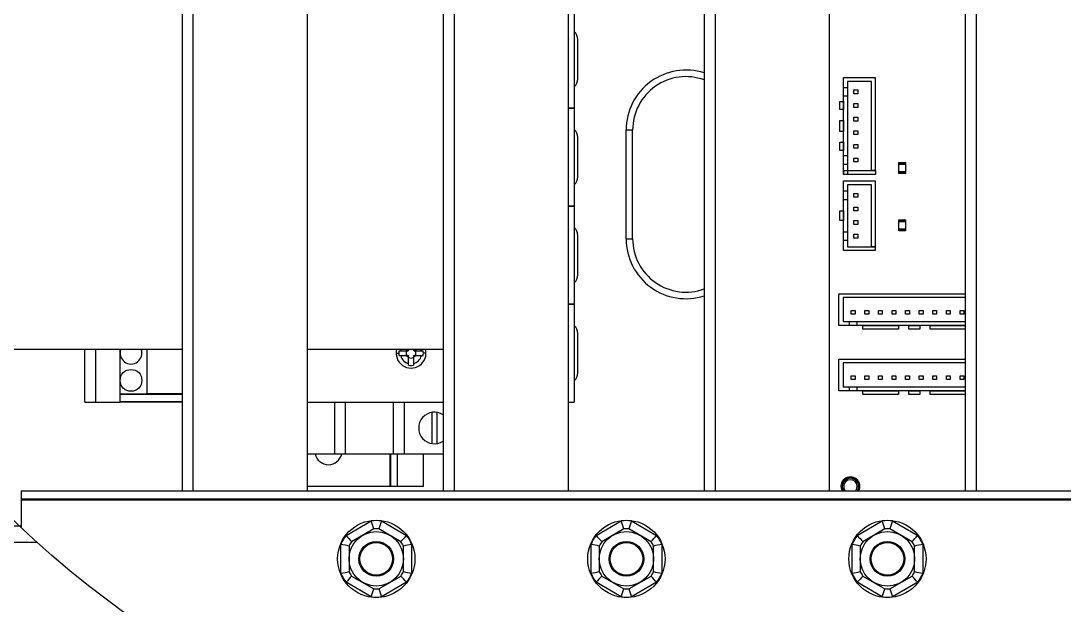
# Model space of a CAD drawing. Extents: x 59521 to 184406, y -1257 to 56672.
# Drawn here: x 80422.1 to 80613.9, y 18204.9 to 18312.2 of the extents above; entities that cross this region are included whole.
import ezdxf

# ---------------------------------------------------------------- set-up
doc = ezdxf.new("R2010")
doc.units = 0
doc.header["$MEASUREMENT"] = 0
doc.layers.get('0').update_dxf_attribs({"linetype": 'CONTINUOUS'})
for name, color, linetype in [('0340096-1C_3_0', 7, 'CONTINUOUS'), ('0340096-2C_3_0', 7, 'CONTINUOUS'), ('2005-00089_0', 7, 'CONTINUOUS'), ('2107-00009_0', 7, 'CONTINUOUS'), ('2401-00170_BSO-M3-20_0', 7, 'CONTINUOUS'), ('2403-00111_0', 7, 'CONTINUOUS'), ('4204-00028-140MM_0', 7, 'CONTINUOUS'), ('4215-19371_3_0', 7, 'CONTINUOUS'), ('4215-19378_0', 7, 'CONTINUOUS'), ('4215-19912_1_0', 7, 'CONTINUOUS'), ('650024_5_0', 7, 'CONTINUOUS'), ('DT-240_0', 7, 'CONTINUOUS'), ('JTB650-00_AF1_5_0', 7, 'CONTINUOUS'), ('MSBR-1_0', 7, 'CONTINUOUS'), ('MSBR-242_0', 7, 'CONTINUOUS'), ('MSBR-243_0', 7, 'CONTINUOUS'), ('MSBR-244_0', 7, 'CONTINUOUS'), ('MSBR-245_0', 7, 'CONTINUOUS'), ('MSBR-246_0', 7, 'CONTINUOUS'), ('MSBR-247_0', 7, 'CONTINUOUS'), ('MSBR-250_0', 7, 'CONTINUOUS'), ('MSBR-251_0', 7, 'CONTINUOUS'), ('MSBR-252_0', 7, 'CONTINUOUS'), ('MSBR-253_0', 7, 'CONTINUOUS'), ('MSBR-255_0', 7, 'CONTINUOUS'), ('MSBR-256_0', 7, 'CONTINUOUS'), ('MSBR-257_0', 7, 'CONTINUOUS'), ('MSBR-258_0', 7, 'CONTINUOUS'), ('MSBR-259_0', 7, 'CONTINUOUS'), ('MSBR-260_0', 7, 'CONTINUOUS'), ('MSBR-261_0', 7, 'CONTINUOUS'), ('MSBR-262_0', 7, 'CONTINUOUS'), ('MSBR-263_0', 7, 'CONTINUOUS'), ('MSBR-264_0', 7, 'CONTINUOUS'), ('MSBR-265_0', 7, 'CONTINUOUS'), ('MSBR-282_0', 7, 'CONTINUOUS'), ('MSBR-284_0', 7, 'CONTINUOUS'), ('MSBR-285_0', 7, 'CONTINUOUS'), ('MSBR-286_0', 7, 'CONTINUOUS'), ('MSBR-287_0', 7, 'CONTINUOUS'), ('MSBR-289_0', 7, 'CONTINUOUS'), ('MSBR-290_0', 7, 'CONTINUOUS'), ('MSBR-291_0', 7, 'CONTINUOUS'), ('MSBR-292_0', 7, 'CONTINUOUS'), ('MSBR-293_0', 7, 'CONTINUOUS'), ('MSBR-294_0', 7, 'CONTINUOUS'), ('MSBR-295_0', 7, 'CONTINUOUS'), ('MSBR-296_0', 7, 'CONTINUOUS'), ('MSBR-297_0', 7, 'CONTINUOUS'), ('MSBR-300_0', 7, 'CONTINUOUS'), ('MSBR-303_0', 7, 'CONTINUOUS'), ('MSBR-306_0', 7, 'CONTINUOUS'), ('MSBR-307_0', 7, 'CONTINUOUS'), ('MSBR-308_0', 7, 'CONTINUOUS'), ('MSBR-309_0', 7, 'CONTINUOUS'), ('MSBR-310_0', 7, 'CONTINUOUS'), ('MSBR-311_0', 7, 'CONTINUOUS'), ('MSBR-312_0', 7, 'CONTINUOUS'), ('MSBR-313_0', 7, 'CONTINUOUS'), ('MSBR-314_0', 7, 'CONTINUOUS'), ('MSBR-316_0', 7, 'CONTINUOUS'), ('MSBR-317_0', 7, 'CONTINUOUS'), ('MSBR-318_0', 7, 'CONTINUOUS'), ('MSBR-319_0', 7, 'CONTINUOUS'), ('MSBR-321_0', 7, 'CONTINUOUS'), ('MSBR-335_0', 7, 'CONTINUOUS'), ('MSBR-336_0', 7, 'CONTINUOUS'), ('MSBR-337_0', 7, 'CONTINUOUS'), ('MSBR-338_0', 7, 'CONTINUOUS'), ('MSBR-340_0', 7, 'CONTINUOUS'), ('MSBR-341_0', 7, 'CONTINUOUS'), ('MSBR-342_0', 7, 'CONTINUOUS'), ('MSBR-343_0', 7, 'CONTINUOUS'), ('MSBR-344_0', 7, 'CONTINUOUS'), ('MSBR-348_0', 7, 'CONTINUOUS'), ('PRT0003_0', 7, 'CONTINUOUS'), ('U-LUODING_0', 7, 'CONTINUOUS')]:
    doc.layers.add(name, color=color, linetype=linetype)

# ---------------------------------------------------------------- blocks, each defined once
blk = doc.blocks.new('A$C2059127E')
at = {"color": 87}
blk.add_ellipse((1420.13, 304.92), major_axis=(0, 188.03), ratio=0.950994, dxfattribs=at)
at = {"layer": '0340096-1C_3_0', "color": 87, "linetype": 'Continuous'}
for p, q in [((1402.45, 260), (1402.45, 242)), ((1402.45, 242), (1401.35, 242)), ((1401.35, 242), (1402.45, 242)), ((1402.45, 242), (1402.45, 224)), ((1402.45, 224), (1401.35, 224)), ((1401.35, 224), (1402.45, 224)), ((1402.45, 224), (1402.45, 206)), ((1402.45, 206), (1401.35, 206)), ((1401.35, 206), (1402.45, 206)), ((1402.45, 206), (1402.45, 188)), ((1312.45, 188), (1312.45, 197.7)), ((1314.45, 197.7), (1314.45, 188)), ((1318.95, 188), (1318.95, 197.7)), ((1323.95, 189.5), (1323.95, 197.7)), ((1330.35, 189.5), (1323.95, 189.5)), ((1312.45, 188), (1318.95, 188)), ((1353.35, 188), (1378.35, 188)), ((1401.35, 188), (1402.45, 188))]:
    blk.add_line(p, q, dxfattribs=at)
blk.add_arc((1372.45, 197), 2.75, 165.2517, 14.7501, dxfattribs=at)
at = {"layer": '0340096-2C_3_0', "color": 87, "linetype": 'Continuous'}
for p, q in [((1318.95, 189.5), (1323.95, 189.5)), ((1330.35, 189.4), (1318.95, 189.4)), ((1318.95, 188.1), (1318.95, 189.4)), ((1318.95, 188.1), (1330.35, 188.1)), ((1323.95, 189.5), (1330.35, 189.5)), ((1330.35, 188), (1318.95, 188))]:
    blk.add_line(p, q, dxfattribs=at)
for centre, start, end in [((1319.05, 189.4), 90, 180), ((1319.05, 188.1), 180, 270)]:
    blk.add_arc(centre, 0.1, start, end, dxfattribs=at)
at = {"layer": '2005-00089_0', "color": 87, "linetype": 'Continuous'}
for p, q in [((1275.35, 197.7), (1330.35, 197.7)), ((1353.35, 197.7), (1378.35, 197.7))]:
    blk.add_line(p, q, dxfattribs=at)
at = {"layer": '2107-00009_0', "color": 87, "linetype": 'Continuous'}
for p, q in [((1358.35, 188), (1358.35, 178.5)), ((1360.35, 188), (1360.35, 178.5)), ((1369.25, 178.5), (1369.25, 188)), ((1371.25, 178.5), (1371.25, 188)), ((1376.25, 186.11), (1376.25, 180.39)), ((1377.25, 180.39), (1377.25, 186.11)), ((1353.35, 178.5), (1378.35, 178.5))]:
    blk.add_line(p, q, dxfattribs=at)
blk.add_arc((1376.75, 183.25), 2.9, 56.3372, 303.6628, dxfattribs=at)
at = {"layer": '2401-00170_BSO-M3-20_0', "color": 87, "linetype": 'Continuous'}
for radius, start, end in [(1.7, 331.8205, 208.1808), (1.5, 327.7231, 212.2753), (1.25, 320.0959, 219.9041)]:
    blk.add_arc((1453.25, 172.5), radius, start, end, dxfattribs=at)
at = {"layer": '2403-00111_0', "color": 87, "linetype": 'Continuous'}
for p, q in [((1360.49, 163.5), (1365.11, 166.16)), ((1366.99, 166.16), (1371.61, 163.5)), ((1406.49, 163.5), (1411.11, 166.16)), ((1412.99, 166.16), (1417.61, 163.5)), ((1454.49, 163.5), (1459.11, 166.16)), ((1460.99, 166.16), (1465.61, 163.5)), ((1365.59, 164.71), (1361.51, 162.35)), ((1370.59, 162.35), (1366.51, 164.71)), ((1411.59, 164.71), (1407.51, 162.35)), ((1416.59, 162.35), (1412.51, 164.71)), ((1459.59, 164.71), (1455.51, 162.35)), ((1464.59, 162.35), (1460.51, 164.71)), ((1359.55, 156.54), (1359.55, 161.86)), ((1361.05, 161.55), (1361.05, 156.85)), ((1371.05, 156.85), (1371.05, 161.55)), ((1372.55, 161.86), (1372.55, 156.54)), ((1405.55, 156.54), (1405.55, 161.86)), ((1407.05, 161.55), (1407.05, 156.85)), ((1417.05, 156.85), (1417.05, 161.55)), ((1418.55, 161.86), (1418.55, 156.54)), ((1453.55, 156.54), (1453.55, 161.86)), ((1455.05, 161.55), (1455.05, 156.85)), ((1465.05, 156.85), (1465.05, 161.55)), ((1466.55, 161.86), (1466.55, 156.54)), ((1361.51, 156.05), (1365.59, 153.69)), ((1366.51, 153.69), (1370.59, 156.05)), ((1407.51, 156.05), (1411.59, 153.69)), ((1412.51, 153.69), (1416.59, 156.05)), ((1455.51, 156.05), (1459.59, 153.69)), ((1460.51, 153.69), (1464.59, 156.05)), ((1365.11, 152.24), (1360.49, 154.9)), ((1371.61, 154.9), (1366.99, 152.24)), ((1411.11, 152.24), (1406.49, 154.9)), ((1417.61, 154.9), (1412.99, 152.24)), ((1459.11, 152.24), (1454.49, 154.9)), ((1465.61, 154.9), (1460.99, 152.24))]:
    blk.add_line(p, q, dxfattribs=at)
for centre, radius in [((1366.05, 159.2), 7.1), ((1412.05, 159.2), 7.1), ((1460.05, 159.2), 7.1), ((1366.05, 159.2), 5), ((1412.05, 159.2), 5), ((1460.05, 159.2), 5), ((1366.05, 159.2), 3.2), ((1412.05, 159.2), 3.2), ((1460.05, 159.2), 3.2)]:
    blk.add_circle(centre, radius, dxfattribs=at)
for centre, radius, start, end in [((1366.05, 159.2), 7.03, 82.2914, 97.7086), ((1306.49, 146.11), 61.95, 17.4669, 18.8842), ((1425.61, 146.11), 61.95, 161.1158, 162.5331), ((1412.05, 159.2), 7.03, 82.2914, 97.7086), ((1352.49, 146.11), 61.95, 17.4669, 18.8842), ((1471.61, 146.11), 61.95, 161.1158, 162.5331), ((1460.05, 159.2), 7.03, 82.2914, 97.7086), ((1400.49, 146.11), 61.95, 17.4669, 18.8842), ((1519.61, 146.11), 61.95, 161.1158, 162.5331), ((1366.05, 159.2), 7.03, 142.2914, 157.7086), ((1407.17, 204.24), 61.95, 221.1158, 222.5331), ((1366.05, 159.2), 5.53, 85.1798, 94.8202), ((1324.93, 204.24), 61.95, 317.4669, 318.8842), ((1366.05, 159.2), 7.03, 22.2914, 37.7086), ((1412.05, 159.2), 7.03, 142.2914, 157.7086), ((1453.17, 204.24), 61.95, 221.1158, 222.5331), ((1412.05, 159.2), 5.53, 85.1798, 94.8202), ((1370.93, 204.24), 61.95, 317.4669, 318.8842), ((1412.05, 159.2), 7.03, 22.2914, 37.7086), ((1460.05, 159.2), 7.03, 142.2914, 157.7086), ((1501.17, 204.24), 61.95, 221.1158, 222.5331), ((1460.05, 159.2), 5.53, 85.1798, 94.8202), ((1418.93, 204.24), 61.95, 317.4669, 318.8842), ((1460.05, 159.2), 7.03, 22.2914, 37.7086), ((1347.61, 101.07), 61.95, 77.4669, 78.8842), ((1366.05, 159.2), 5.53, 145.1798, 154.8202), ((1366.05, 159.2), 5.53, 25.1798, 34.8202), ((1384.49, 101.07), 61.95, 101.1158, 102.5331), ((1393.61, 101.07), 61.95, 77.4669, 78.8842), ((1412.05, 159.2), 5.53, 145.1798, 154.8202), ((1412.05, 159.2), 5.53, 25.1798, 34.8202), ((1430.49, 101.07), 61.95, 101.1158, 102.5331), ((1441.61, 101.07), 61.95, 77.4669, 78.8842), ((1460.05, 159.2), 5.53, 145.1798, 154.8202), ((1460.05, 159.2), 5.53, 25.1798, 34.8202), ((1478.49, 101.07), 61.95, 101.1158, 102.5331), ((1347.61, 217.33), 61.95, 281.1158, 282.5331), ((1366.05, 159.2), 7.03, 202.2914, 217.7086), ((1407.17, 114.16), 61.95, 137.4669, 138.8842), ((1366.05, 159.2), 5.53, 205.1798, 214.8202), ((1366.05, 159.2), 5.53, 325.1798, 334.8202), ((1324.93, 114.16), 61.95, 41.1158, 42.5331), ((1384.49, 217.33), 61.95, 257.4669, 258.8842), ((1366.05, 159.2), 7.03, 322.2914, 337.7086), ((1393.61, 217.33), 61.95, 281.1158, 282.5331), ((1412.05, 159.2), 7.03, 202.2914, 217.7086), ((1453.17, 114.16), 61.95, 137.4669, 138.8842), ((1412.05, 159.2), 5.53, 205.1798, 214.8202), ((1412.05, 159.2), 5.53, 325.1798, 334.8202), ((1370.93, 114.16), 61.95, 41.1158, 42.5331), ((1430.49, 217.33), 61.95, 257.4669, 258.8842), ((1412.05, 159.2), 7.03, 322.2914, 337.7086), ((1441.61, 217.33), 61.95, 281.1158, 282.5331), ((1460.05, 159.2), 7.03, 202.2914, 217.7086), ((1501.17, 114.16), 61.95, 137.4669, 138.8842), ((1460.05, 159.2), 5.53, 205.1798, 214.8202), ((1460.05, 159.2), 5.53, 325.1798, 334.8202), ((1418.93, 114.16), 61.95, 41.1158, 42.5331), ((1478.49, 217.33), 61.95, 257.4669, 258.8842), ((1460.05, 159.2), 7.03, 322.2914, 337.7086), ((1306.49, 172.29), 61.95, 341.1158, 342.5331), ((1366.05, 159.2), 5.53, 265.1798, 274.8202), ((1425.61, 172.29), 61.95, 197.4669, 198.8842), ((1352.49, 172.29), 61.95, 341.1158, 342.5331), ((1412.05, 159.2), 5.53, 265.1798, 274.8202), ((1471.61, 172.29), 61.95, 197.4669, 198.8842), ((1400.49, 172.29), 61.95, 341.1158, 342.5331), ((1460.05, 159.2), 5.53, 265.1798, 274.8202), ((1519.61, 172.29), 61.95, 197.4669, 198.8842), ((1366.05, 159.2), 7.03, 262.2914, 277.7086), ((1412.05, 159.2), 7.03, 262.2914, 277.7086), ((1460.05, 159.2), 7.03, 262.2914, 277.7086)]:
    blk.add_arc(centre, radius, start, end, dxfattribs=at)
at = {"layer": '4204-00028-140MM_0', "color": 87, "linetype": 'Continuous'}
for p, q in [((1368.55, 178.5), (1368.55, 172.5)), ((1368.75, 172.5), (1368.75, 178.5)), ((1369.95, 172.5), (1369.95, 178.5)), ((1374.75, 172.5), (1374.75, 178.5)), ((1374.75, 172.5), (1353.35, 172.5))]:
    blk.add_line(p, q, dxfattribs=at)
blk.add_arc((1357.25, 179), 2.5, 191.6752, 348.3248, dxfattribs=at)
at = {"layer": '4215-19371_3_0', "color": 87, "linetype": 'Continuous'}
for p, q in [((434.75, 165.27), (1300.75, 165.27)), ((434.75, 162.29), (1303.61, 162.29))]:
    blk.add_line(p, q, dxfattribs=at)
at = {"layer": '4215-19378_0', "color": 87, "linetype": 'Continuous'}
for p, q in [((1300.75, 171.7), (1516.35, 171.7)), ((1300.75, 171.7), (1300.75, 164.93)), ((1300.75, 170.2), (1516.35, 170.2)), ((1516.35, 170), (1300.75, 170))]:
    blk.add_line(p, q, dxfattribs=at)
blk.add_arc((1346.95, 178.59), 46.99, 190.1784, 190.5296, dxfattribs=at)
at = {"layer": '4215-19912_1_0', "color": 87, "linetype": 'Continuous'}
for p, q in [((1412, 238), (1413.2, 238)), ((1412, 218), (1412, 238)), ((1413.2, 218), (1413.2, 238)), ((1412, 218), (1413.2, 218))]:
    blk.add_line(p, q, dxfattribs=at)
for centre, radius, start, end in [((1423, 238), 11, 72.2326, 180), ((1423, 238), 9.8, 69.9999, 180), ((1423, 218), 11, 180, 287.7674), ((1423, 218), 9.8, 180, 290.0001)]:
    blk.add_arc(centre, radius, start, end, dxfattribs=at)
at = {"layer": '650024_5_0', "color": 87, "linetype": 'Continuous'}
for p, q in [((1403.13, 247.4), (1403.13, 254.6)), ((1403.13, 229.4), (1403.13, 236.6)), ((1403.13, 211.4), (1403.13, 218.6)), ((1403.13, 193.4), (1403.13, 200.6))]:
    blk.add_line(p, q, dxfattribs=at)
for centre, start, end in [((1401.13, 254.6), 0, 48.4614), ((1401.13, 247.4), 311.5386, 0), ((1401.13, 236.6), 0, 48.4614), ((1401.13, 229.4), 311.5386, 0), ((1401.13, 218.6), 0, 48.4614), ((1401.13, 211.4), 311.5386, 0), ((1401.13, 200.6), 0, 48.4614), ((1401.13, 193.4), 311.5386, 0)]:
    blk.add_arc(centre, 2, start, end, dxfattribs=at)
at = {"layer": 'DT-240_0', "color": 87, "linetype": 'Continuous'}
for p, q in [((1330.35, 332.7), (1330.35, 171.7)), ((1332.35, 332.7), (1332.35, 171.7)), ((1353.35, 332.7), (1353.35, 171.7)), ((1378.35, 332.7), (1378.35, 171.7)), ((1380.35, 332.7), (1380.35, 171.7)), ((1401.35, 332.7), (1401.35, 171.7)), ((1426.35, 332.7), (1426.35, 171.7)), ((1428.35, 332.7), (1428.35, 171.7)), ((1449.35, 332.7), (1449.35, 171.7)), ((1474.35, 332.7), (1474.35, 171.7)), ((1476.35, 332.7), (1476.35, 171.7))]:
    blk.add_line(p, q, dxfattribs=at)
at = {"layer": 'JTB650-00_AF1_5_0', "color": 87, "linetype": 'Continuous'}
blk.add_circle((1320.95, 192), 2, dxfattribs=at)
blk.add_arc((1320.95, 197), 2, 159.4485, 20.5475, dxfattribs=at)
at = {"layer": 'MSBR-1_0', "color": 87, "linetype": 'Continuous'}
blk.add_arc((1453.25, 172.5), 1.75, 332.3548, 207.6456, dxfattribs=at)
at = {"layer": 'MSBR-242_0', "color": 87, "linetype": 'Continuous'}
for p, q in [((1462.12, 221.5), (1463.37, 221.5)), ((1462.12, 221.2), (1462.12, 221.5)), ((1463.37, 221.2), (1462.12, 221.2)), ((1463.37, 221.5), (1463.37, 221.2))]:
    blk.add_line(p, q, dxfattribs=at)
at = {"layer": 'MSBR-243_0', "color": 87, "linetype": 'Continuous'}
for p, q in [((1462.12, 219.8), (1463.37, 219.8)), ((1462.12, 219.5), (1462.12, 219.8)), ((1463.37, 219.5), (1462.12, 219.5)), ((1463.37, 219.8), (1463.37, 219.5))]:
    blk.add_line(p, q, dxfattribs=at)
at = {"layer": 'MSBR-244_0', "color": 87, "linetype": 'Continuous'}
for p, q in [((1462.12, 221.2), (1463.37, 221.2)), ((1462.12, 219.8), (1462.12, 221.2)), ((1463.37, 221.2), (1463.37, 219.8)), ((1463.37, 219.8), (1462.12, 219.8))]:
    blk.add_line(p, q, dxfattribs=at)
at = {"layer": 'MSBR-245_0', "color": 87, "linetype": 'Continuous'}
for p, q in [((1462.12, 232), (1463.37, 232)), ((1462.12, 231.7), (1462.12, 232)), ((1463.37, 231.7), (1462.12, 231.7)), ((1463.37, 232), (1463.37, 231.7))]:
    blk.add_line(p, q, dxfattribs=at)
at = {"layer": 'MSBR-246_0', "color": 87, "linetype": 'Continuous'}
for p, q in [((1462.12, 230.3), (1463.37, 230.3)), ((1462.12, 230), (1462.12, 230.3)), ((1463.37, 230.3), (1463.37, 230)), ((1463.37, 230), (1462.12, 230))]:
    blk.add_line(p, q, dxfattribs=at)
at = {"layer": 'MSBR-247_0', "color": 87, "linetype": 'Continuous'}
for p, q in [((1462.12, 231.7), (1463.37, 231.7)), ((1462.12, 230.3), (1462.12, 231.7)), ((1463.37, 230.3), (1462.12, 230.3)), ((1463.37, 231.7), (1463.37, 230.3))]:
    blk.add_line(p, q, dxfattribs=at)
at = {"layer": 'MSBR-250_0', "color": 87, "linetype": 'Continuous'}
for p, q in [((1452, 247.65), (1457.8, 247.65)), ((1452, 245.75), (1452, 247.65)), ((1457.8, 247.65), (1457.8, 230.54)), ((1452.7, 245.75), (1452, 245.75)), ((1457.1, 246.9), (1452.7, 246.9)), ((1452.7, 246.9), (1452.7, 245.75)), ((1457.1, 230.54), (1457.1, 246.9)), ((1457.8, 230.54), (1457.1, 230.54))]:
    blk.add_line(p, q, dxfattribs=at)
at = {"layer": 'MSBR-251_0', "color": 87, "linetype": 'Continuous'}
for p, q in [((1452.03, 230.55), (1457.83, 230.55)), ((1452.03, 229.85), (1452.03, 230.55)), ((1457.83, 230.55), (1457.83, 229.85)), ((1457.83, 229.85), (1452.03, 229.85))]:
    blk.add_line(p, q, dxfattribs=at)
at = {"layer": 'MSBR-252_0', "color": 87, "linetype": 'Continuous'}
for p, q in [((1452, 231.75), (1452.7, 231.75)), ((1452, 229.85), (1452, 231.75)), ((1452.7, 231.75), (1452.7, 229.85)), ((1452.7, 229.85), (1452, 229.85))]:
    blk.add_line(p, q, dxfattribs=at)
at = {"layer": 'MSBR-253_0', "color": 87, "linetype": 'Continuous'}
for p, q in [((1452, 244.25), (1452.7, 244.25)), ((1452, 233.25), (1452, 244.25)), ((1452.7, 244.25), (1452.7, 233.25)), ((1452.7, 233.25), (1452, 233.25))]:
    blk.add_line(p, q, dxfattribs=at)
at = {"layer": 'MSBR-255_0', "color": 87, "linetype": 'Continuous'}
for p, q in [((1451.3, 243.25), (1452, 243.25)), ((1451.3, 241.75), (1451.3, 243.25)), ((1452, 241.75), (1451.3, 241.75)), ((1452, 243.25), (1452, 241.75))]:
    blk.add_line(p, q, dxfattribs=at)
at = {"layer": 'MSBR-256_0', "color": 87, "linetype": 'Continuous'}
for p, q in [((1453.9, 245.35), (1454.6, 245.35)), ((1453.9, 244.65), (1453.9, 245.35)), ((1454.6, 244.65), (1453.9, 244.65)), ((1454.6, 245.35), (1454.6, 244.65))]:
    blk.add_line(p, q, dxfattribs=at)
at = {"layer": 'MSBR-257_0', "color": 87, "linetype": 'Continuous'}
for p, q in [((1453.9, 242.85), (1454.6, 242.85)), ((1453.9, 242.15), (1453.9, 242.85)), ((1454.6, 242.15), (1453.9, 242.15)), ((1454.6, 242.85), (1454.6, 242.15))]:
    blk.add_line(p, q, dxfattribs=at)
at = {"layer": 'MSBR-258_0', "color": 87, "linetype": 'Continuous'}
for p, q in [((1453.9, 235.35), (1454.6, 235.35)), ((1453.9, 234.65), (1453.9, 235.35)), ((1454.6, 234.65), (1453.9, 234.65)), ((1454.6, 235.35), (1454.6, 234.65))]:
    blk.add_line(p, q, dxfattribs=at)
at = {"layer": 'MSBR-259_0', "color": 87, "linetype": 'Continuous'}
for p, q in [((1453.9, 240.35), (1454.6, 240.35)), ((1453.9, 239.65), (1453.9, 240.35)), ((1454.6, 240.35), (1454.6, 239.65)), ((1454.6, 239.65), (1453.9, 239.65))]:
    blk.add_line(p, q, dxfattribs=at)
at = {"layer": 'MSBR-260_0', "color": 87, "linetype": 'Continuous'}
for p, q in [((1453.9, 237.85), (1454.6, 237.85)), ((1453.9, 237.15), (1453.9, 237.85)), ((1454.6, 237.15), (1453.9, 237.15)), ((1454.6, 237.85), (1454.6, 237.15))]:
    blk.add_line(p, q, dxfattribs=at)
at = {"layer": 'MSBR-261_0', "color": 87, "linetype": 'Continuous'}
for p, q in [((1451.3, 239.75), (1452, 239.75)), ((1451.3, 237.8), (1451.3, 239.75)), ((1452, 239.75), (1452, 237.75)), ((1451.3, 237.75), (1451.3, 237.8)), ((1452, 237.75), (1451.3, 237.75))]:
    blk.add_line(p, q, dxfattribs=at)
at = {"layer": 'MSBR-262_0', "color": 87, "linetype": 'Continuous'}
for p, q in [((1453.9, 232.85), (1454.6, 232.85)), ((1453.9, 232.15), (1453.9, 232.85)), ((1454.6, 232.15), (1453.9, 232.15)), ((1454.6, 232.85), (1454.6, 232.15))]:
    blk.add_line(p, q, dxfattribs=at)
at = {"layer": 'MSBR-263_0', "color": 87, "linetype": 'Continuous'}
for p, q in [((1451.3, 235.75), (1452, 235.75)), ((1451.3, 234.25), (1451.3, 235.75)), ((1452, 234.25), (1451.3, 234.25)), ((1452, 235.75), (1452, 234.25))]:
    blk.add_line(p, q, dxfattribs=at)
at = {"layer": 'MSBR-264_0', "color": 87, "linetype": 'Continuous'}
for p, q in [((1452, 231.75), (1452, 233.25)), ((1452.7, 233.25), (1452.7, 231.75))]:
    blk.add_line(p, q, dxfattribs=at)
at = {"layer": 'MSBR-265_0', "color": 87, "linetype": 'Continuous'}
for p, q in [((1452, 244.25), (1452, 245.75)), ((1452.7, 245.75), (1452.7, 244.25))]:
    blk.add_line(p, q, dxfattribs=at)
at = {"layer": 'MSBR-282_0', "color": 87, "linetype": 'Continuous'}
for p, q in [((1453, 190.8), (1454.5, 190.8)), ((1454.5, 190.1), (1453, 190.1))]:
    blk.add_line(p, q, dxfattribs=at)
at = {"layer": 'MSBR-284_0', "color": 87, "linetype": 'Continuous'}
for p, q in [((1453.4, 192.85), (1454.1, 192.85)), ((1453.4, 192.15), (1453.4, 192.85)), ((1454.1, 192.15), (1453.4, 192.15)), ((1454.1, 192.85), (1454.1, 192.15))]:
    blk.add_line(p, q, dxfattribs=at)
at = {"layer": 'MSBR-285_0', "color": 87, "linetype": 'Continuous'}
for p, q in [((1455.9, 192.85), (1456.6, 192.85)), ((1455.9, 192.15), (1455.9, 192.85)), ((1456.6, 192.15), (1455.9, 192.15)), ((1456.6, 192.85), (1456.6, 192.15))]:
    blk.add_line(p, q, dxfattribs=at)
at = {"layer": 'MSBR-286_0', "color": 87, "linetype": 'Continuous'}
for p, q in [((1458.4, 192.85), (1459.1, 192.85)), ((1458.4, 192.15), (1458.4, 192.85)), ((1459.1, 192.15), (1458.4, 192.15)), ((1459.1, 192.85), (1459.1, 192.15))]:
    blk.add_line(p, q, dxfattribs=at)
at = {"layer": 'MSBR-287_0', "color": 87, "linetype": 'Continuous'}
for p, q in [((1467.89, 189.4), (1467.9, 190.1)), ((1467.9, 190.1), (1474.35, 190.1)), ((1474.35, 189.4), (1467.89, 189.4))]:
    blk.add_line(p, q, dxfattribs=at)
at = {"layer": 'MSBR-289_0', "color": 87, "linetype": 'Continuous'}
for p, q in [((1463.99, 189.4), (1464, 190.1)), ((1464, 190.1), (1466.02, 190.1)), ((1466.02, 190.1), (1466.02, 189.4)), ((1466.02, 189.4), (1463.99, 189.4))]:
    blk.add_line(p, q, dxfattribs=at)
at = {"layer": 'MSBR-290_0', "color": 87, "linetype": 'Continuous'}
for p, q in [((1470.9, 192.85), (1471.6, 192.85)), ((1470.9, 192.15), (1470.9, 192.85)), ((1471.6, 192.15), (1470.9, 192.15)), ((1471.6, 192.85), (1471.6, 192.15))]:
    blk.add_line(p, q, dxfattribs=at)
at = {"layer": 'MSBR-291_0', "color": 87, "linetype": 'Continuous'}
for p, q in [((1468.4, 192.85), (1469.1, 192.85)), ((1468.4, 192.15), (1468.4, 192.85)), ((1469.1, 192.15), (1468.4, 192.15)), ((1469.1, 192.85), (1469.1, 192.15))]:
    blk.add_line(p, q, dxfattribs=at)
at = {"layer": 'MSBR-292_0', "color": 87, "linetype": 'Continuous'}
for p, q in [((1473.4, 192.85), (1474.1, 192.85)), ((1473.4, 192.15), (1473.4, 192.85)), ((1474.1, 192.15), (1473.4, 192.15)), ((1474.1, 192.85), (1474.1, 192.15))]:
    blk.add_line(p, q, dxfattribs=at)
at = {"layer": 'MSBR-293_0', "color": 87, "linetype": 'Continuous'}
for p, q in [((1465.9, 192.85), (1466.6, 192.85)), ((1465.9, 192.15), (1465.9, 192.85)), ((1466.6, 192.15), (1465.9, 192.15)), ((1466.6, 192.85), (1466.6, 192.15))]:
    blk.add_line(p, q, dxfattribs=at)
at = {"layer": 'MSBR-294_0', "color": 87, "linetype": 'Continuous'}
for p, q in [((1463.4, 192.85), (1464.1, 192.85)), ((1463.4, 192.15), (1463.4, 192.85)), ((1464.1, 192.15), (1463.4, 192.15)), ((1464.1, 192.85), (1464.1, 192.15))]:
    blk.add_line(p, q, dxfattribs=at)
at = {"layer": 'MSBR-295_0', "color": 87, "linetype": 'Continuous'}
for p, q in [((1460.9, 192.85), (1461.6, 192.85)), ((1460.9, 192.15), (1460.9, 192.85)), ((1461.6, 192.15), (1460.9, 192.15)), ((1461.6, 192.85), (1461.6, 192.15))]:
    blk.add_line(p, q, dxfattribs=at)
at = {"layer": 'MSBR-296_0', "color": 87, "linetype": 'Continuous'}
for p, q in [((1455.55, 190.1), (1462.1, 190.1)), ((1455.55, 189.4), (1455.55, 190.1)), ((1462.1, 190.1), (1462.11, 189.4)), ((1462.11, 189.4), (1455.55, 189.4))]:
    blk.add_line(p, q, dxfattribs=at)
at = {"layer": 'MSBR-297_0', "color": 87, "linetype": 'Continuous'}
for p, q in [((1451.1, 195.9), (1474.35, 195.9)), ((1451.1, 190.1), (1451.1, 195.9)), ((1474.35, 195.2), (1451.9, 195.2)), ((1451.9, 195.2), (1451.9, 190.8)), ((1453, 190.1), (1451.1, 190.1)), ((1451.9, 190.8), (1453, 190.8)), ((1453, 190.8), (1453, 190.1))]:
    blk.add_line(p, q, dxfattribs=at)
at = {"layer": 'MSBR-300_0', "color": 87, "linetype": 'Continuous'}
for p, q in [((1454.5, 190.8), (1474.35, 190.8)), ((1454.5, 190.1), (1454.5, 190.8)), ((1474.35, 190.1), (1454.5, 190.1))]:
    blk.add_line(p, q, dxfattribs=at)
at = {"layer": 'MSBR-303_0', "color": 87, "linetype": 'Continuous'}
for p, q in [((1454.5, 202.8), (1474.35, 202.8)), ((1454.5, 202.1), (1454.5, 202.8)), ((1474.35, 202.1), (1454.5, 202.1))]:
    blk.add_line(p, q, dxfattribs=at)
at = {"layer": 'MSBR-306_0', "color": 87, "linetype": 'Continuous'}
for p, q in [((1451.1, 207.9), (1474.35, 207.9)), ((1451.1, 202.1), (1451.1, 207.9)), ((1474.35, 207.2), (1451.9, 207.2)), ((1451.9, 207.2), (1451.9, 202.8)), ((1453, 202.1), (1451.1, 202.1)), ((1451.9, 202.8), (1453, 202.8)), ((1453, 202.8), (1453, 202.1))]:
    blk.add_line(p, q, dxfattribs=at)
at = {"layer": 'MSBR-307_0', "color": 87, "linetype": 'Continuous'}
for p, q in [((1455.55, 202.1), (1462.1, 202.1)), ((1455.55, 201.4), (1455.55, 202.1)), ((1462.1, 202.1), (1462.11, 201.4)), ((1462.11, 201.4), (1455.55, 201.4))]:
    blk.add_line(p, q, dxfattribs=at)
at = {"layer": 'MSBR-308_0', "color": 87, "linetype": 'Continuous'}
for p, q in [((1460.9, 204.85), (1461.6, 204.85)), ((1460.9, 204.15), (1460.9, 204.85)), ((1461.6, 204.15), (1460.9, 204.15)), ((1461.6, 204.85), (1461.6, 204.15))]:
    blk.add_line(p, q, dxfattribs=at)
at = {"layer": 'MSBR-309_0', "color": 87, "linetype": 'Continuous'}
for p, q in [((1463.4, 204.85), (1464.1, 204.85)), ((1463.4, 204.15), (1463.4, 204.85)), ((1464.1, 204.15), (1463.4, 204.15)), ((1464.1, 204.85), (1464.1, 204.15))]:
    blk.add_line(p, q, dxfattribs=at)
at = {"layer": 'MSBR-310_0', "color": 87, "linetype": 'Continuous'}
for p, q in [((1465.9, 204.85), (1466.6, 204.85)), ((1465.9, 204.15), (1465.9, 204.85)), ((1466.6, 204.15), (1465.9, 204.15)), ((1466.6, 204.85), (1466.6, 204.15))]:
    blk.add_line(p, q, dxfattribs=at)
at = {"layer": 'MSBR-311_0', "color": 87, "linetype": 'Continuous'}
for p, q in [((1473.4, 204.85), (1474.1, 204.85)), ((1473.4, 204.15), (1473.4, 204.85)), ((1474.1, 204.15), (1473.4, 204.15)), ((1474.1, 204.85), (1474.1, 204.15))]:
    blk.add_line(p, q, dxfattribs=at)
at = {"layer": 'MSBR-312_0', "color": 87, "linetype": 'Continuous'}
for p, q in [((1468.4, 204.85), (1469.1, 204.85)), ((1468.4, 204.15), (1468.4, 204.85)), ((1469.1, 204.15), (1468.4, 204.15)), ((1469.1, 204.85), (1469.1, 204.15))]:
    blk.add_line(p, q, dxfattribs=at)
at = {"layer": 'MSBR-313_0', "color": 87, "linetype": 'Continuous'}
for p, q in [((1470.9, 204.85), (1471.6, 204.85)), ((1470.9, 204.15), (1470.9, 204.85)), ((1471.6, 204.15), (1470.9, 204.15)), ((1471.6, 204.85), (1471.6, 204.15))]:
    blk.add_line(p, q, dxfattribs=at)
at = {"layer": 'MSBR-314_0', "color": 87, "linetype": 'Continuous'}
for p, q in [((1463.99, 201.4), (1464, 202.1)), ((1464, 202.1), (1466.02, 202.1)), ((1466.02, 202.1), (1466.02, 201.4)), ((1466.02, 201.4), (1463.99, 201.4))]:
    blk.add_line(p, q, dxfattribs=at)
at = {"layer": 'MSBR-316_0', "color": 87, "linetype": 'Continuous'}
for p, q in [((1467.89, 201.4), (1467.9, 202.1)), ((1467.9, 202.1), (1474.35, 202.1)), ((1474.35, 201.4), (1467.89, 201.4))]:
    blk.add_line(p, q, dxfattribs=at)
at = {"layer": 'MSBR-317_0', "color": 87, "linetype": 'Continuous'}
for p, q in [((1458.4, 204.85), (1459.1, 204.85)), ((1458.4, 204.15), (1458.4, 204.85)), ((1459.1, 204.15), (1458.4, 204.15)), ((1459.1, 204.85), (1459.1, 204.15))]:
    blk.add_line(p, q, dxfattribs=at)
at = {"layer": 'MSBR-318_0', "color": 87, "linetype": 'Continuous'}
for p, q in [((1455.9, 204.85), (1456.6, 204.85)), ((1455.9, 204.15), (1455.9, 204.85)), ((1456.6, 204.15), (1455.9, 204.15)), ((1456.6, 204.85), (1456.6, 204.15))]:
    blk.add_line(p, q, dxfattribs=at)
at = {"layer": 'MSBR-319_0', "color": 87, "linetype": 'Continuous'}
for p, q in [((1453.4, 204.85), (1454.1, 204.85)), ((1453.4, 204.15), (1453.4, 204.85)), ((1454.1, 204.15), (1453.4, 204.15)), ((1454.1, 204.85), (1454.1, 204.15))]:
    blk.add_line(p, q, dxfattribs=at)
at = {"layer": 'MSBR-321_0', "color": 87, "linetype": 'Continuous'}
for p, q in [((1453, 202.8), (1454.5, 202.8)), ((1454.5, 202.1), (1453, 202.1))]:
    blk.add_line(p, q, dxfattribs=at)
at = {"layer": 'MSBR-335_0', "color": 87, "linetype": 'Continuous'}
for p, q in [((1452, 217.75), (1452, 219.25)), ((1452.7, 219.25), (1452.7, 217.75))]:
    blk.add_line(p, q, dxfattribs=at)
at = {"layer": 'MSBR-336_0', "color": 87, "linetype": 'Continuous'}
for p, q in [((1452, 225.25), (1452.7, 225.25)), ((1452, 219.25), (1452, 225.25)), ((1452.7, 225.25), (1452.7, 219.25)), ((1452.7, 219.25), (1452, 219.25))]:
    blk.add_line(p, q, dxfattribs=at)
at = {"layer": 'MSBR-337_0', "color": 87, "linetype": 'Continuous'}
for p, q in [((1453.9, 218.85), (1454.6, 218.85)), ((1453.9, 218.15), (1453.9, 218.85)), ((1454.6, 218.85), (1454.6, 218.15)), ((1454.6, 218.15), (1453.9, 218.15))]:
    blk.add_line(p, q, dxfattribs=at)
at = {"layer": 'MSBR-338_0', "color": 87, "linetype": 'Continuous'}
for p, q in [((1451.3, 223.15), (1452, 223.15)), ((1451.3, 221.35), (1451.3, 223.15)), ((1452, 223.15), (1452, 221.35)), ((1452, 221.35), (1451.3, 221.35))]:
    blk.add_line(p, q, dxfattribs=at)
at = {"layer": 'MSBR-340_0', "color": 87, "linetype": 'Continuous'}
for p, q in [((1453.9, 223.85), (1454.6, 223.85)), ((1453.9, 223.15), (1453.9, 223.85)), ((1454.6, 223.15), (1453.9, 223.15)), ((1454.6, 223.85), (1454.6, 223.15))]:
    blk.add_line(p, q, dxfattribs=at)
at = {"layer": 'MSBR-341_0', "color": 87, "linetype": 'Continuous'}
for p, q in [((1453.9, 226.35), (1454.6, 226.35)), ((1453.9, 225.65), (1453.9, 226.35)), ((1454.6, 225.65), (1453.9, 225.65)), ((1454.6, 226.35), (1454.6, 225.65))]:
    blk.add_line(p, q, dxfattribs=at)
at = {"layer": 'MSBR-342_0', "color": 87, "linetype": 'Continuous'}
for p, q in [((1453.9, 221.35), (1454.6, 221.35)), ((1453.9, 220.65), (1453.9, 221.35)), ((1454.6, 220.65), (1453.9, 220.65)), ((1454.6, 221.35), (1454.6, 220.65))]:
    blk.add_line(p, q, dxfattribs=at)
at = {"layer": 'MSBR-343_0', "color": 87, "linetype": 'Continuous'}
for p, q in [((1452, 228.65), (1457.8, 228.65)), ((1452, 226.75), (1452, 228.65)), ((1457.8, 228.65), (1457.8, 216.55)), ((1452.7, 226.75), (1452, 226.75)), ((1457.1, 227.95), (1452.7, 227.95)), ((1452.7, 227.95), (1452.7, 226.75)), ((1457.1, 216.55), (1457.1, 227.95)), ((1457.8, 216.55), (1457.1, 216.55))]:
    blk.add_line(p, q, dxfattribs=at)
at = {"layer": 'MSBR-344_0', "color": 87, "linetype": 'Continuous'}
for p, q in [((1452, 217.75), (1452.7, 217.75)), ((1452, 215.85), (1452, 217.75)), ((1452.7, 217.75), (1452.7, 216.55)), ((1457.8, 215.85), (1452, 215.85)), ((1452.7, 216.55), (1457.8, 216.55)), ((1457.8, 216.55), (1457.8, 215.85))]:
    blk.add_line(p, q, dxfattribs=at)
at = {"layer": 'MSBR-348_0', "color": 87, "linetype": 'Continuous'}
for p, q in [((1452, 225.25), (1452, 226.75)), ((1452.7, 226.75), (1452.7, 225.25))]:
    blk.add_line(p, q, dxfattribs=at)
at = {"layer": 'PRT0003_0', "color": 87, "linetype": 'Continuous'}
for p, q in [((1372, 197.55), (1372, 197.7)), ((1372.9, 197.7), (1372.9, 197.55)), ((1369.7, 197), (1370.19, 197)), ((1370.24, 197.45), (1371.9, 197.45)), ((1370.24, 196.55), (1371.9, 196.55)), ((1372, 194.79), (1372, 196.45)), ((1372.9, 196.45), (1372.9, 194.79)), ((1373, 197.45), (1374.66, 197.45)), ((1373, 196.55), (1374.66, 196.55)), ((1375.2, 197), (1374.71, 197))]:
    blk.add_line(p, q, dxfattribs=at)
for radius, start, end in [(1.96, 159.0327, 166.7498), (1.96, 13.2502, 20.9697), (2.26, 168.4931, 191.5069), (1.96, 193.2502, 256.7487), (0.9, 150, 210), (0.9, 240, 300), (1.96, 283.252, 346.7498), (0.9, 330, 30), (2.26, 348.4931, 11.5069), (2.26, 258.4931, 281.5069)]:
    blk.add_arc((1372.45, 197), radius, start, end, dxfattribs=at)
for points, knots in [([(1371.94, 197.7), (1371.89, 197.63), (1371.77, 197.5), (1371.59, 197.45), (1371.51, 197.45)], [0, 0, 0, 0, 0.501112, 1, 1, 1, 1]), ([(1373.39, 197.45), (1373.31, 197.45), (1373.13, 197.5), (1373.01, 197.63), (1372.96, 197.7)], [0, 0, 0, 0, 0.498897, 1, 1, 1, 1]), ([(1371.51, 196.55), (1371.63, 196.55), (1371.89, 196.44), (1372, 196.18), (1372, 196.06)], [0, 0, 0, 0, 0.500007, 1, 1, 1, 1]), ([(1372, 197.55), (1372, 197.53), (1371.98, 197.47), (1371.92, 197.45), (1371.9, 197.45)], [0, 0, 0, 0, 0.494552, 1, 1, 1, 1]), ([(1371.9, 196.55), (1371.92, 196.55), (1371.98, 196.53), (1372, 196.47), (1372, 196.45)], [0, 0, 0, 0, 0.494551, 1, 1, 1, 1]), ([(1373, 197.45), (1372.98, 197.45), (1372.92, 197.47), (1372.9, 197.53), (1372.9, 197.55)], [0, 0, 0, 0, 0.494552, 1, 1, 1, 1]), ([(1372.9, 196.45), (1372.9, 196.47), (1372.92, 196.53), (1372.98, 196.55), (1373, 196.55)], [0, 0, 0, 0, 0.494551, 1, 1, 1, 1]), ([(1372.9, 196.06), (1372.9, 196.18), (1373.01, 196.44), (1373.27, 196.55), (1373.39, 196.55)], [0, 0, 0, 0, 0.500007, 1, 1, 1, 1])]:
    blk.add_open_spline(points, degree=3, knots=knots, dxfattribs=at)
at = {"layer": 'U-LUODING_0', "color": 87, "linetype": 'Continuous'}
for centre in [(1366.05, 159.2), (1412.05, 159.2), (1460.05, 159.2)]:
    blk.add_circle(centre, 3, dxfattribs=at)

msp = doc.modelspace()

# ---------------------------------------------------------------- block references
at = {"color": 3}
msp.add_blockref('A$C2059127E', (79121.361, 18054.172), dxfattribs=at)

doc.saveas('drawing.dxf')
